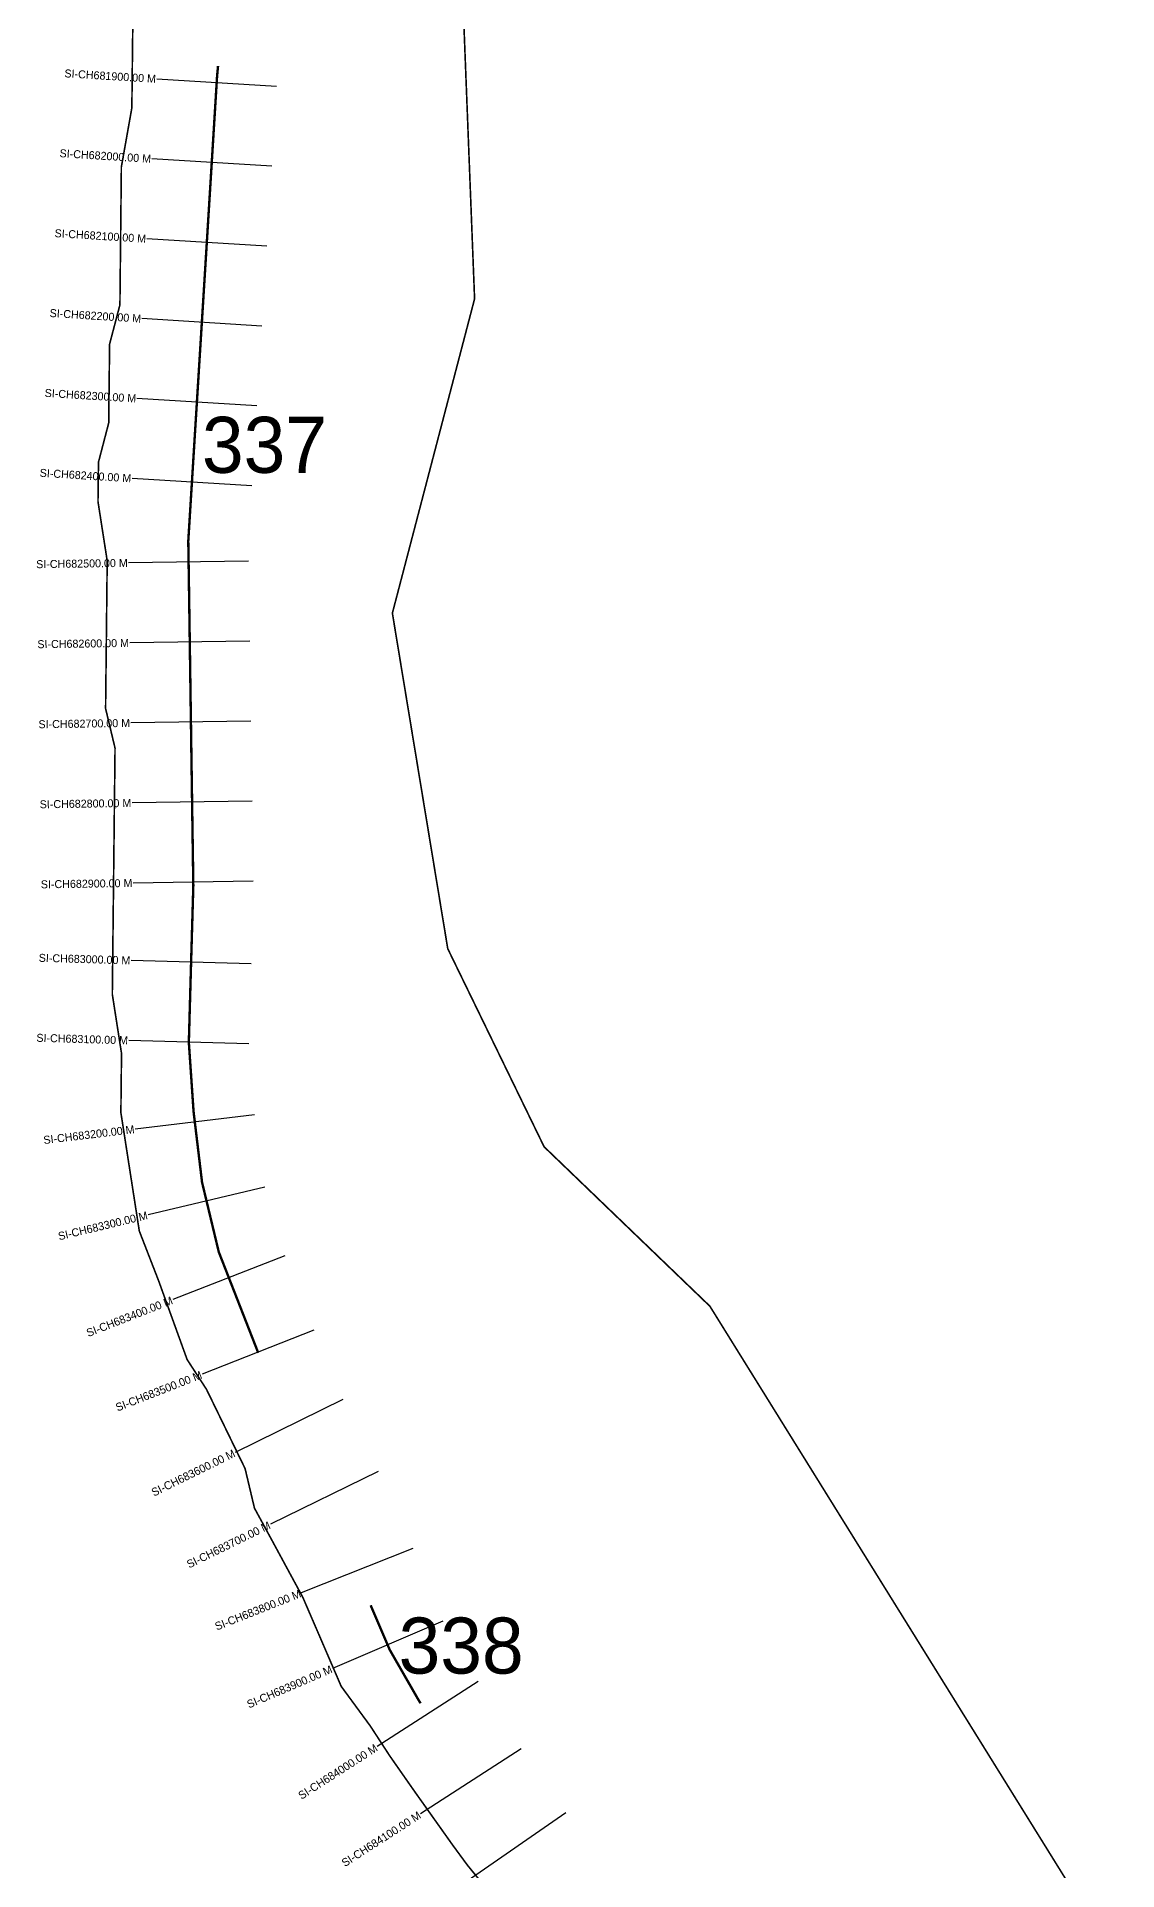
# Model space of a CAD drawing. Header units: metres. Extents: x 337674 to 340348, y 1764683 to 1773142.
# Drawn here: x 338140 to 339490, y 1767366 to 1769657 of the extents above; entities that cross this region are included whole.
import ezdxf
from ezdxf.enums import TextEntityAlignment as Align

# ---------------------------------------------------------------- set-up
doc = ezdxf.new("R2010")
doc.units = ezdxf.units.M
for name, color, linetype in [('CS', 134, 'Continuous'), ('CSMark', 6, 'Continuous'), ('NATURALLY PROTECTED', 3, 'Continuous')]:
    doc.layers.add(name, color=color, linetype=linetype)

msp = doc.modelspace()

# ---------------------------------------------------------------- linework, layer by layer
at = {"color": 6, "const_width": 2}
for points in [[(338668.1, 1769821.7), (338687.3, 1769329.1), (338584.6, 1768936.4), (338653.8, 1768517.1), (338774.2, 1768269.6), (338981.3, 1768070.4), (339235.3, 1767661.5), (339489.3, 1767252.5)], [(338713.3, 1767329.2), (338678.3, 1767372.1), (338660.1, 1767396.9), (338611.6, 1767465.2), (338581.3, 1767508.6), (338569.2, 1767527.2), (338557.1, 1767545.8), (338557.1, 1767545.8), (338538.9, 1767570.6), (338520.7, 1767595.4), (338496.7, 1767651.1), (338472.7, 1767706.7), (338434.7, 1767776.9), (338412.3, 1767818.1), (338400.6, 1767867.5), (338376.5, 1767917), (338352.4, 1767966.5), (338328.2, 1768003.7), (338292.4, 1768102.6), (338268.4, 1768164.4), (338245.4, 1768312.3), (338246.2, 1768386.2), (338234.7, 1768460.2), (338238.1, 1768767.8), (338226.3, 1768817.2), (338228.3, 1769001.8), (338216.8, 1769075.8), (338217.4, 1769125), (338230.2, 1769174.1), (338231.3, 1769272.6), (338244.2, 1769321.6), (338246, 1769493.9), (338259.1, 1769567.7), (338261.6, 1769789.2)]]:
    msp.add_lwpolyline(points, dxfattribs=at)
at = {"layer": 'CS'}
for p, q in [((338439.9, 1769594.5), (338290.2, 1769603.8)), ((338433.8, 1769494.7), (338284.1, 1769504)), ((338427.6, 1769394.9), (338277.9, 1769404.2)), ((338421.4, 1769295.1), (338271.7, 1769304.4)), ((338415.2, 1769195.3), (338265.5, 1769204.6)), ((338409, 1769095.5), (338259.3, 1769104.8)), ((338405, 1769001.4), (338255, 1768999.2)), ((338406.4, 1768901.4), (338256.5, 1768899.2)), ((338407.9, 1768801.4), (338257.9, 1768799.2)), ((338409.4, 1768701.4), (338259.4, 1768699.2)), ((338410.8, 1768601.4), (338260.8, 1768599.2)), ((338408.1, 1768498.2), (338258.2, 1768502.5)), ((338405.2, 1768398.2), (338255.3, 1768402.5)), ((338412.2, 1768309.6), (338263.3, 1768291.7)), ((338425.4, 1768219.3), (338279.5, 1768184.4)), ((338450.1, 1768133.4), (338310.4, 1768078.7)), ((338486.6, 1768040.3), (338346.9, 1767985.6)), ((338522.8, 1767953.9), (338388.1, 1767887.8)), ((338566.9, 1767864.1), (338432.2, 1767798)), ((338610.2, 1767767.5), (338470.7, 1767712.3)), ((338647.5, 1767677), (338509.7, 1767617.9)), ((338691.6, 1767601.6), (338565.5, 1767520.3)), ((338745.7, 1767517.5), (338619.7, 1767436.2)), ((338801.2, 1767437.4), (338678, 1767351.9))]:
    msp.add_line(p, q, dxfattribs=at)
at = {"layer": 'NATURALLY PROTECTED', "const_width": 3, "flags": 128}
for points in [[(338366.8, 1769620.1), (338365.6, 1769607.5), (338351.6, 1769380.7), (338337.2, 1769149.2), (338329.6, 1769026.5), (338330.7, 1768953.8), (338333.7, 1768745.7), (338335.9, 1768595.8), (338332.8, 1768488.8), (338330.3, 1768400.1), (338336.2, 1768313.7), (338346.8, 1768225.3), (338367.7, 1768138.2), (338397.9, 1768061), (338417, 1768012.2)], [(338557.5, 1767696.8), (338558.3, 1767694.8), (338581.3, 1767641.1), (338617.7, 1767577.7), (338619.9, 1767574.3)]]:
    msp.add_lwpolyline(points, dxfattribs=at)

# ---------------------------------------------------------------- texts
at = {"char_height": 70, "attachment_point": 1}
for s, insert in [('337', (338346.7, 1769181.7)), ('338', (338592.4, 1767681.4))]:
    msp.add_mtext_dynamic_manual_height_columns(s, width=95.172, gutter_width=1, heights=[0], dxfattribs=dict(at, insert=insert))
at = {"layer": 'CSMark'}
for s, rotation, p in [('SI-CH681900.00 M', 356.455, (338289.2, 1769603.9)), ('SI-CH682000.00 M', 356.455, (338283.1, 1769504.1)), ('SI-CH682100.00 M', 356.455, (338276.9, 1769404.2)), ('SI-CH682200.00 M', 356.455, (338270.7, 1769304.4)), ('SI-CH682300.00 M', 356.455, (338264.5, 1769204.6)), ('SI-CH682400.00 M', 356.455, (338258.3, 1769104.8)), ('SI-CH682500.00 M', 0.837, (338254, 1768999.2)), ('SI-CH682600.00 M', 0.837, (338255.5, 1768899.2)), ('SI-CH682700.00 M', 0.837, (338256.9, 1768799.2)), ('SI-CH682800.00 M', 0.837, (338258.4, 1768699.2)), ('SI-CH682900.00 M', 0.837, (338259.8, 1768599.2)), ('SI-CH683000.00 M', 358.3514, (338257.2, 1768502.5)), ('SI-CH683100.00 M', 358.3514, (338254.3, 1768402.6)), ('SI-CH683200.00 M', 6.8563, (338262.3, 1768291.6)), ('SI-CH683300.00 M', 13.4487, (338278.5, 1768184.2)), ('SI-CH683400.00 M', 21.4038, (338309.5, 1768078.3)), ('SI-CH683500.00 M', 21.4038, (338346, 1767985.2)), ('SI-CH683600.00 M', 26.1421, (338387.2, 1767887.4)), ('SI-CH683700.00 M', 26.1421, (338431.3, 1767797.6)), ('SI-CH683800.00 M', 21.5923, (338469.8, 1767711.9)), ('SI-CH683900.00 M', 23.2197, (338508.7, 1767617.5)), ('SI-CH684000.00 M', 32.7989, (338564.6, 1767519.8)), ('SI-CH684100.00 M', 32.7989, (338618.8, 1767435.7))]:
    msp.add_text(s, height=10, rotation=rotation, dxfattribs=at).set_placement(p, align=Align.MIDDLE_RIGHT)

doc.saveas('drawing.dxf')
